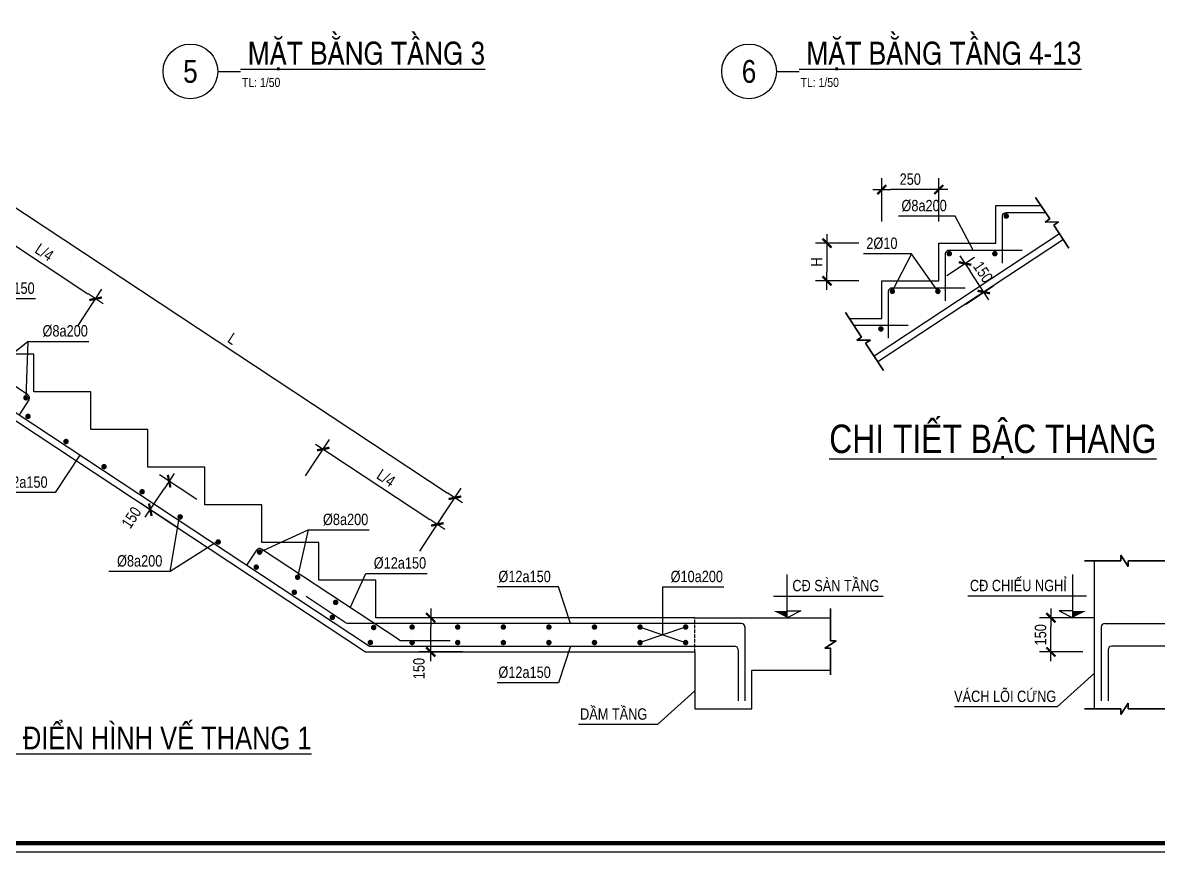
# Model space of a CAD drawing. Header units: millimetres. Extents: x 379264 to 1158416, y -283062 to 356890.
# Drawn here: x 827906 to 840362, y -30402 to -21309 of the extents above; entities that cross this region are included whole.
import ezdxf
from ezdxf.enums import TextEntityAlignment as Align

# ---------------------------------------------------------------- set-up
doc = ezdxf.new("R2010")
doc.units = ezdxf.units.MM
doc.linetypes.add('BLOCK A - CHI TIET THANG 2$0$Center101', pattern=[13, 10, -1, 1, -1])
doc.linetypes.add('HIDDEN', pattern=[9.525, 6.35, -3.175])
for name, color, linetype in [('01PM. TEXT A', 3, 'Continuous'), ('02PM. TEXT B', 4, 'Continuous'), ('04PM. THIN', 7, 'Continuous'), ('05PM. FRAME', 4, 'Continuous'), ('06PM. HIDDEN', 4, 'HIDDEN'), ('08PM. SSS X', 6, 'Continuous'), ('11PM. DIM', 2, 'Continuous'), ('BLOCK A - CHI TIET THANG 2$0$Basement Grid Line', 250, 'BLOCK A - CHI TIET THANG 2$0$Center101'), ('BLOCK B - CHI TIET THANG 5$0$Ghi chu ban ve', 3, 'Continuous')]:
    doc.layers.add(name, color=color, linetype=linetype)
doc.styles.add('[PMDC2013]STYLE', font='arial.ttf', dxfattribs={"width": 0.8})
doc.styles.add('BLOCK B - CHI TIET THANG 5$0$VNI-HelveC', font='VHELVCN_0.TTF')
doc.styles.add('BLOCK B - CHI TIET THANG 5$0$VNI-HelveCB', font='VHELVCB_0.TTF')
doc.dimstyles.new('20', dxfattribs={"dimtxt": 250, "dimasz": 200, "dimexe": 250, "dimexo": 0, "dimgap": 100, "dimtad": 1, "dimdec": 0, "dimlfac": 0.2, "dimzin": 0, "dimdsep": 46, "dimtxsty": '[PMDC2013]STYLE', "dimblk": 'TICK', "dimcen": 0, "dimdle": 300, "dimclrd": 2, "dimclre": 2, "dimclrt": 4, "dimadec": 0, "dimazin": 0, "dimtfac": 0.004, "dimtdec": 0, "dimtix": 1, "dimtmove": 2, "dimatfit": 3, "dimldrblk": 'TICK', "dimfxl": 1, "dimtvp": 0.8, "dimtolj": 1, "dimtzin": 0, "dimarcsym": 0})

# ---------------------------------------------------------------- blocks, each defined once
blk = doc.blocks.new('BLOCK B - CHI TIET THANG 5$0$HTT-Title')
at = {"lineweight": -2}
blk.add_line((6, 0), (11, 0), dxfattribs=at)
at = {"linetype": 'ByBlock', "lineweight": -2}
blk.add_circle((0, 0), 6, dxfattribs=at)
at = {"linetype": 'ByBlock', "lineweight": -2, "style": 'BLOCK B - CHI TIET THANG 5$0$VNI-HelveCB'}
blk.add_attdef('DWG.NAME', text='', height=5, dxfattribs=at).set_placement((11, 0), align=Align.BOTTOM_LEFT)
blk.add_attdef('NUMBER', text='', height=5, dxfattribs=at).set_placement((0, 0), align=Align.MIDDLE_CENTER)
at = {"linetype": 'ByBlock', "lineweight": -2, "style": 'BLOCK B - CHI TIET THANG 5$0$VNI-HelveC'}
blk.add_attdef('SCALE', text='', height=2, dxfattribs=at).set_placement((11.32, -1.41), align=Align.TOP_LEFT)
blk = doc.blocks.new('CHG_XX_Khung ten')
blk.add_lwpolyline([(15, 579), (826, 579), (826, 15), (15, 15)], close=True)
at = {"color": 4, "linetype": 'Continuous', "const_width": 1}
blk.add_lwpolyline([(17, 577), (824, 577), (824, 17), (17, 17)], close=True, dxfattribs=at)
blk = doc.blocks.new('TICK')
at = {"color": 0, "linetype": 'ByBlock'}
blk.add_line((1, 0), (-1, 0), dxfattribs=at)
at = {"color": 7, "linetype": 'ByBlock', "const_width": 0.25}
blk.add_lwpolyline([(-0.5, -0.5), (0.5, 0.5)], dxfattribs=at)
blk = doc.blocks.new('*D488')
at = {"layer": '11PM. DIM', "color": 2, "lineweight": -2, "ltscale": 0.3, "transparency": 16777216}
for p, q in [((6071, -4832), (5257, -4295)), ((5163, -4892), (5356, -4599)), ((5658, -5458), (4844, -4921))]:
    blk.add_line(p, q, dxfattribs=at)
at = {"layer": 'Defpoints', "color": 0, "ltscale": 0.3, "transparency": 16777216}
for p in [(5466, -4432), (6071, -4832), (5658, -5458)]:
    blk.add_point(p, dxfattribs=at)
at = {"layer": '11PM. DIM', "color": 2, "lineweight": -2, "ltscale": 0.3, "transparency": 16777216, "xscale": 200, "yscale": 200, "zscale": 200}
for p, rotation in [((5466, -4432), 56.57518881798421), ((5053, -5058), 236.5751888179842)]:
    blk.add_blockref('TICK', p, dxfattribs=dict(at, rotation=rotation))
at = {"layer": '11PM. DIM', "color": 4, "ltscale": 0.3, "transparency": 16777216, "insert": (4639, -5230), "char_height": 250, "attachment_point": 5, "rotation": 56.5752, "style": '[PMDC2013]STYLE'}
blk.add_mtext('\\A1;150', dxfattribs=at)
blk = doc.blocks.new('*D489')
at = {"layer": '11PM. DIM', "color": 2, "lineweight": -2, "ltscale": 0.3, "transparency": 16777216}
for p, q in [((964, 636), (1487, 1428)), ((1516, 1110), (3686, -323)), ((3468, -1017), (3991, -224))]:
    blk.add_line(p, q, dxfattribs=at)
at = {"layer": 'Defpoints', "color": 0, "ltscale": 0.3, "transparency": 16777216}
for p in [(964, 636), (3853, -433), (3468, -1017)]:
    blk.add_point(p, dxfattribs=at)
at = {"layer": '11PM. DIM', "color": 2, "lineweight": -2, "ltscale": 0.3, "transparency": 16777216, "xscale": 200, "yscale": 200, "zscale": 200}
for p, rotation in [((1350, 1220), 146.5751888146458), ((3853, -433), 326.5751888146458)]:
    blk.add_blockref('TICK', p, dxfattribs=dict(at, rotation=rotation))
at = {"layer": '11PM. DIM', "color": 4, "ltscale": 0.3, "transparency": 16777216, "insert": (2728, 585), "char_height": 250, "attachment_point": 5, "rotation": 326.5752, "style": '[PMDC2013]STYLE'}
blk.add_mtext('\\A1;L/4', dxfattribs=at)
blk = doc.blocks.new('*D490')
at = {"layer": '11PM. DIM', "color": 2, "lineweight": -2, "ltscale": 0.3, "transparency": 16777216}
for p, q in [((8460, -4312), (8983, -3519)), ((9013, -3838), (11183, -5270)), ((10964, -5964), (11487, -5172))]:
    blk.add_line(p, q, dxfattribs=at)
at = {"layer": 'Defpoints', "color": 0, "ltscale": 0.3, "transparency": 16777216}
for p in [(8460, -4312), (11350, -5380), (10964, -5964)]:
    blk.add_point(p, dxfattribs=at)
at = {"layer": '11PM. DIM', "color": 2, "lineweight": -2, "ltscale": 0.3, "transparency": 16777216, "xscale": 200, "yscale": 200, "zscale": 200}
for p, rotation in [((8846, -3728), 146.5751888146023), ((11350, -5380), 326.5751888146023)]:
    blk.add_blockref('TICK', p, dxfattribs=dict(at, rotation=rotation))
at = {"layer": '11PM. DIM', "color": 4, "ltscale": 0.3, "transparency": 16777216, "insert": (10224, -4363), "char_height": 250, "attachment_point": 5, "rotation": 326.5752, "style": '[PMDC2013]STYLE'}
blk.add_mtext('\\A1;L/4', dxfattribs=at)
blk = doc.blocks.new('*U685')
at = {"const_width": 60}
for points in [[(-30, 0, 1), (30, 0, 1)], [(970, 0, 1), (1030, 0, 1)], [(1970, 0, 1), (2030, 0, 1)], [(2970, 0, 1), (3030, 0, 1)], [(3970, 0, 1), (4030, 0, 1)], [(4970, 0, 1), (5030, 0, 1)], [(5970, 0, 1), (6030, 0, 1)], [(6970, 0, 1), (7030, 0, 1)], [(7970, 0, 1), (8030, 0, 1)], [(8970, 0, 1), (9030, 0, 1)], [(9970, 0, 1), (10030, 0, 1)], [(10970, 0, 1), (11030, 0, 1)], [(11970, 0, 1), (12030, 0, 1)], [(12970, 0, 1), (13030, 0, 1)]]:
    blk.add_lwpolyline(points, format="xyb", close=True, dxfattribs=at)
blk = doc.blocks.new('*U812')
at = {"const_width": 60}
for points in [[(-30, 0, 1), (30, 0, 1)], [(970, 0, 1), (1030, 0, 1)], [(1970, 0, 1), (2030, 0, 1)], [(2970, 0, 1), (3030, 0, 1)]]:
    blk.add_lwpolyline(points, format="xyb", close=True, dxfattribs=at)
blk = doc.blocks.new('*U682')
at = {"const_width": 60}
for points in [[(-5970, 0, -1), (-6030, 0, -1)], [(-4970, 0, -1), (-5030, 0, -1)], [(-3970, 0, -1), (-4030, 0, -1)], [(-2970, 0, -1), (-3030, 0, -1)], [(-1970, 0, -1), (-2030, 0, -1)], [(-970, 0, -1), (-1030, 0, -1)], [(30, 0, -1), (-30, 0, -1)]]:
    blk.add_lwpolyline(points, format="xyb", close=True, dxfattribs=at)
blk = doc.blocks.new('*D485')
at = {"layer": '11PM. DIM', "color": 2, "lineweight": -2, "ltscale": 0.3, "transparency": 16777216}
for p, q in [((1350, 1220), (1873, 2013)), ((1902, 1694), (11568, -4686)), ((11350, -5380), (11873, -4587))]:
    blk.add_line(p, q, dxfattribs=at)
at = {"layer": 'Defpoints', "color": 0, "ltscale": 0.3, "transparency": 16777216}
for p in [(1350, 1220), (11735, -4796), (11350, -5380)]:
    blk.add_point(p, dxfattribs=at)
at = {"layer": '11PM. DIM', "color": 2, "lineweight": -2, "ltscale": 0.3, "transparency": 16777216, "xscale": 200, "yscale": 200, "zscale": 200}
for p, rotation in [((1735, 1804), 146.5751888146458), ((11735, -4796), 326.5751888146458)]:
    blk.add_blockref('TICK', p, dxfattribs=dict(at, rotation=rotation))
at = {"layer": '11PM. DIM', "color": 4, "ltscale": 0.3, "transparency": 16777216, "insert": (6859, -1308), "char_height": 250, "attachment_point": 5, "rotation": 326.5752, "style": '[PMDC2013]STYLE'}
blk.add_mtext('\\A1;L', dxfattribs=at)
blk = doc.blocks.new('*D486')
at = {"layer": '11PM. DIM', "color": 2, "lineweight": -2, "ltscale": 0.3, "transparency": 16777216}
for p, q in [((11905, -7425), (10955, -7425)), ((11205, -7975), (11205, -7625)), ((11905, -8175), (10955, -8175))]:
    blk.add_line(p, q, dxfattribs=at)
at = {"layer": 'Defpoints', "color": 0, "ltscale": 0.3, "transparency": 16777216}
for p in [(11205, -7425), (11905, -7425), (11905, -8175)]:
    blk.add_point(p, dxfattribs=at)
at = {"layer": '11PM. DIM', "color": 2, "lineweight": -2, "ltscale": 0.3, "transparency": 16777216, "xscale": 200, "yscale": 200, "zscale": 200}
for p, rotation in [((11205, -7425), 90), ((11205, -8175), 270)]:
    blk.add_blockref('TICK', p, dxfattribs=dict(at, rotation=rotation))
at = {"layer": '11PM. DIM', "color": 4, "ltscale": 0.3, "transparency": 16777216, "insert": (10947, -8540), "char_height": 250, "attachment_point": 5, "rotation": 90, "style": '[PMDC2013]STYLE'}
blk.add_mtext('\\A1;150', dxfattribs=at)
blk = doc.blocks.new('*U1034')
at = {"layer": '04PM. THIN'}
for p, q in [((0, 0), (0, 950)), ((-300, 475), (2100, 475)), ((0, 150), (300, 150)), ((300, 150), (0, 0))]:
    blk.add_line(p, q, dxfattribs=at)
at = {"layer": '04PM. THIN', "linetype": 'ByBlock'}
blk.add_line((-475, 0), (475, 0), dxfattribs=at)
at = {"layer": '04PM. THIN'}
blk.add_solid([(0, 0), (0, 150), (-300, 150)], dxfattribs=at)
blk = doc.blocks.new('*U684')
at = {"layer": '04PM. THIN'}
for p, q in [((0, 0), (0, 950)), ((-300, 475), (2300, 475)), ((0, 150), (300, 150)), ((300, 150), (0, 0))]:
    blk.add_line(p, q, dxfattribs=at)
at = {"layer": '04PM. THIN', "linetype": 'ByBlock'}
blk.add_line((-475, 0), (475, 0), dxfattribs=at)
at = {"layer": '04PM. THIN'}
blk.add_solid([(0, 0), (0, 150), (-300, 150)], dxfattribs=at)
blk = doc.blocks.new('*D484')
at = {"layer": '11PM. DIM', "color": 2, "lineweight": -2, "ltscale": 0.3, "transparency": 16777216}
for p, q in [((-17756, -7425), (-18706, -7425)), ((-18456, -7975), (-18456, -7625)), ((-17756, -8175), (-18706, -8175))]:
    blk.add_line(p, q, dxfattribs=at)
at = {"layer": 'Defpoints', "color": 0, "ltscale": 0.3, "transparency": 16777216}
for p in [(-18456, -7425), (-17756, -7425), (-17756, -8175)]:
    blk.add_point(p, dxfattribs=at)
at = {"layer": '11PM. DIM', "color": 2, "lineweight": -2, "ltscale": 0.3, "transparency": 16777216, "xscale": 200, "yscale": 200, "zscale": 200}
for p, rotation in [((-18456, -7425), 90), ((-18456, -8175), 270)]:
    blk.add_blockref('TICK', p, dxfattribs=dict(at, rotation=rotation))
at = {"layer": '11PM. DIM', "color": 4, "ltscale": 0.3, "transparency": 16777216, "insert": (-18683, -7800), "char_height": 250, "attachment_point": 5, "rotation": 90, "style": '[PMDC2013]STYLE'}
blk.add_mtext('\\A1;150', dxfattribs=at)
blk = doc.blocks.new('*D415')
at = {"layer": '11PM. DIM', "color": 2, "lineweight": -2, "ltscale": 0.3, "transparency": 16777216}
for p, q in [((352, 4759), (352, 5709)), ((1602, 4759), (1602, 5709)), ((1402, 5459), (552, 5459))]:
    blk.add_line(p, q, dxfattribs=at)
at = {"layer": 'Defpoints', "color": 0, "ltscale": 0.3, "transparency": 16777216}
for p in [(352, 5459), (352, 4759), (1602, 4759)]:
    blk.add_point(p, dxfattribs=at)
at = {"layer": '11PM. DIM', "color": 2, "lineweight": -2, "ltscale": 0.3, "transparency": 16777216, "xscale": 200, "yscale": 200, "zscale": 200, "rotation": 180}
blk.add_blockref('TICK', (352, 5459), dxfattribs=at)
at = {"layer": '11PM. DIM', "color": 2, "lineweight": -2, "ltscale": 0.3, "transparency": 16777216, "xscale": 200, "yscale": 200, "zscale": 200}
blk.add_blockref('TICK', (1602, 5459), dxfattribs=at)
at = {"layer": '11PM. DIM', "color": 4, "ltscale": 0.3, "transparency": 16777216, "insert": (977, 5687), "char_height": 250, "attachment_point": 5, "style": '[PMDC2013]STYLE'}
blk.add_mtext('\\A1;250', dxfattribs=at)
blk = doc.blocks.new('*D416')
at = {"layer": '11PM. DIM', "color": 2, "lineweight": -2, "ltscale": 0.3, "transparency": 16777216}
for p, q in [((-150, 4284), (-1100, 4284)), ((-850, 4084), (-850, 3659)), ((-150, 3459), (-1100, 3459))]:
    blk.add_line(p, q, dxfattribs=at)
at = {"layer": 'Defpoints', "color": 0, "ltscale": 0.3, "transparency": 16777216}
for p in [(-150, 4284), (-850, 3459), (-150, 3459)]:
    blk.add_point(p, dxfattribs=at)
at = {"layer": '11PM. DIM', "color": 2, "lineweight": -2, "ltscale": 0.3, "transparency": 16777216, "xscale": 200, "yscale": 200, "zscale": 200}
for p, rotation in [((-850, 4284), 90), ((-850, 3459), 270)]:
    blk.add_blockref('TICK', p, dxfattribs=dict(at, rotation=rotation))
at = {"layer": '11PM. DIM', "color": 4, "ltscale": 0.3, "transparency": 16777216, "insert": (-1075, 3872), "char_height": 250, "attachment_point": 5, "rotation": 90, "style": '[PMDC2013]STYLE'}
blk.add_mtext('\\A1;H', dxfattribs=at)
blk = doc.blocks.new('*D417')
at = {"layer": '11PM. DIM', "color": 2, "lineweight": -2, "ltscale": 0.3, "transparency": 16777216}
for p, q in [((1781, 3577), (2387, 3977)), ((2481, 3380), (2288, 3672)), ((2195, 2951), (2800, 3351))]:
    blk.add_line(p, q, dxfattribs=at)
at = {"layer": 'Defpoints', "color": 0, "ltscale": 0.3, "transparency": 16777216}
for p in [(2178, 3839), (1781, 3577), (2195, 2951)]:
    blk.add_point(p, dxfattribs=at)
at = {"layer": '11PM. DIM', "color": 2, "lineweight": -2, "ltscale": 0.3, "transparency": 16777216, "xscale": 200, "yscale": 200, "zscale": 200}
for p, rotation in [((2178, 3839), 123.4248111820387), ((2591, 3213), 303.4248111820388)]:
    blk.add_blockref('TICK', p, dxfattribs=dict(at, rotation=rotation))
at = {"layer": '11PM. DIM', "color": 4, "ltscale": 0.3, "transparency": 16777216, "insert": (2574, 3651), "char_height": 250, "attachment_point": 5, "rotation": 303.4248, "style": '[PMDC2013]STYLE'}
blk.add_mtext('\\A1;150', dxfattribs=at)
blk = doc.blocks.new('A$C598B0536')
at = {"layer": '04PM. THIN'}
for p, q in [((2363.2, -1366.5), (2324.1, -2604.6)), ((5485.6, -6409.2), (5695.9, -5207.3)), ((8515.8, -5499.8), (8284.6, -6538.5)), ((16797.6, -7631.2, 0), (15797.6, -7971.2, 0)), ((15797.6, -7631.2, 0), (16797.6, -7971.2, 0))]:
    blk.add_line(p, q, dxfattribs=at)
at = {"layer": '04PM. THIN', "flags": 128}
for points in [[(312.6, -1181.1), (1196.1, -431), (2537.5, -431)], [(1489.5, -2053.7), (2363.2, -1366.5), (3704.6, -1366.5)], [(3510.4, -3860.7), (2968.3, -4682.1), (1626.9, -4682.1)], [(7450, -5987.6), (8515.8, -5499.8), (9857.2, -5499.8)], [(6530.5, -5758.2), (5485.6, -6409.2), (4144.2, -6409.2)], [(9440.5, -7205.5), (9785, -6455.3), (11126.4, -6455.3)], [(17000, -9026.9), (16180.4, -9767), (14450.4, -9767)]]:
    blk.add_lwpolyline(points, dxfattribs=at)
at = {"layer": '04PM. THIN', "elevation": 0, "flags": 128}
for points in [[(14271.8, -7551.2), (14007.5, -6751.2), (12666.1, -6751.2)], [(16297.6, -7801.2), (16297.6, -6751.2), (17639, -6751.2)], [(14271.8, -8051.2), (14007.5, -8851.2), (12666.1, -8851.2)]]:
    blk.add_lwpolyline(points, dxfattribs=at)
at = {"layer": '04PM. THIN'}
blk.add_lwpolyline([(19976, -8676.4), (19976, -8676.4), (19976, -8093.2), (19848.7, -8092.3), (20099.5, -7932.6), (19976, -7932.6), (19976, -7226.4), (19976, -7226.4), (19976, -7932.9), (20099.5, -7932.6), (19848.7, -8092.3), (19976, -8092.8)], close=True, dxfattribs=at)
at = {"layer": '05PM. FRAME', "ltscale": 0.25}
for p, q in [((-1475.2, -750), (9774.8, -8175)), ((17000, -7426.4), (18249.7, -7426.4)), ((18249.7, -7426.4), (19976, -7426.4)), ((9774.8, -8175), (17000, -8175)), ((17000, -8175), (17000, -9424.3)), ((17000, -9424.3), (18249.7, -9424.3))]:
    blk.add_line(p, q, dxfattribs=at)
for points in [[(10000, -7425), (10000, -7425), (10000, -6600), (8750, -6600), (8750, -5775), (7500, -5775), (7500, -4950), (6250, -4950), (6250, -4125), (5000, -4125), (5000, -3300), (3750, -3300), (3750, -2475), (2500, -2475), (2500, -1650), (1250, -1650), (1250, -825), (0, -825), (0, 0), (-5995, 0)], [(17000, -7426.4), (17000, -7425), (10000, -7425)], [(18249.7, -9424.2), (18249.7, -8576.4), (19976, -8576.4)]]:
    blk.add_lwpolyline(points, dxfattribs=at)
at = {"layer": '06PM. HIDDEN', "linetype": 'HIDDEN', "ltscale": 0.25}
blk.add_line((17000, -8175), (17000, -7426.4), dxfattribs=at)
at = {"layer": '08PM. SSS X', "ltscale": 400}
for p, q in [((-1751, -388.2), (9837.7, -8036.8)), ((2368.2, -2537.8), (-1078.1, -263.2)), ((2390.9, -2648.6), (2173.3, -2978.3)), ((7383.2, -5943.6), (7165.7, -6273.2)), ((10510.6, -7911.8), (7494.1, -5920.9)), ((8471.1, -6955.1), (9351.9, -7536.4)), ((18019.7, -7551.6), (9395.9, -7549.7)), ((18099.7, -7631.6), (18099.7, -9249.1)), ((10554.7, -7925), (11633.7, -7925)), ((9881.7, -8050), (17869.7, -8050)), ((17949.7, -8130), (17949.7, -9249.1))]:
    blk.add_line(p, q, dxfattribs=at)
for centre, start, end in [((2324.1, -2604.6), 326.57519, 56.57519), ((7450, -5987.6), 56.57519, 146.57519), ((9396, -7469.7), 236.57519, 269.98523), ((18019.7, -7631.6), 0, 89.98523), ((10554.7, -7845), 236.57519, 270), ((9881.7, -7970), 236.57519, 270), ((17869.7, -8130), 0, 90)]:
    blk.add_arc(centre, 80, start, end, dxfattribs=at)
at = {"layer": '02PM. TEXT B', "ltscale": 500}
blk.add_blockref('*U1034', (19027.9, -7426.4), dxfattribs=at)
at = {"layer": '04PM. THIN'}
for name, p, rotation in [('*U685', (9880.8, -7969.4), 146.5751888174145), ('*U812', (2324.1, -2604.6), 146.5751888173837)]:
    blk.add_blockref(name, p, dxfattribs=dict(at, rotation=rotation))
at = {"layer": '04PM. THIN', "xscale": -1}
for name, p, rotation in [('*U812', (7450, -5987.6), 146.5751888173853), ('*U682', (16797.6, -7970.1, 0), 180)]:
    blk.add_blockref(name, p, dxfattribs=dict(at, rotation=rotation))
at = {"layer": '04PM. THIN'}
blk.add_blockref('*U682', (16797.6, -7631.2, 0), dxfattribs=at)
at = {"layer": '01PM. TEXT A', "style": '[PMDC2013]STYLE', "width": 0.8}
blk.add_text('%%UCHI TIẾT ĐIỂN HÌNH VẾ THANG 1', height=500, dxfattribs=at).set_placement((4182.5, -10310.9), align=Align.CENTER)
at = {"layer": '02PM. TEXT B', "color": 4, "style": '[PMDC2013]STYLE', "width": 0.8}
for s, p in [('%%C12a150', (1366.2, -326)), ('%%C8a200', (2688.6, -1261.5)), ('%%C12a150', (1650.6, -4577.1)), ('%%C8a200', (8841.3, -5394.8)), ('%%C8a200', (4323.3, -6304.2)), ('%%C12a150', (9955.1, -6350.3)), ('%%C12a150', (12689.8, -6646.2, 0)), ('%%C10a200', (16467.7, -6646.2, 0)), ('%%C12a150', (12689.8, -8746.2, 0)), ('DẦM TẦNG', (14481.7, -9662))]:
    blk.add_text(s, height=250, dxfattribs=at).set_placement(p)
at = {"layer": '02PM. TEXT B', "ltscale": 500, "style": '[PMDC2013]STYLE', "width": 0.8}
blk.add_text('CĐ SÀN TẦNG', height=250, dxfattribs=at).set_placement((19138.9, -6721.4, 0), align=Align.MIDDLE_LEFT)
at = {"layer": '11PM. DIM', "ltscale": 0.3}
for base, p1, p2, text, picture, middle in [((11735.2, -4796), (1349.6, 1219.8), (11349.6, -5380.2), 'L', '*D485', (6859.1, -1308.2)), ((3853.4, -432.7), (964, 635.6), (3467.8, -1017), 'L/4', '*D489', (2727.8, 584.9)), ((11349.6, -5380.2), (8460.1, -4311.9), (10964, -5964.4), 'L/4', '*D490', (10223.9, -4362.6))]:
    dim = blk.add_linear_dim(base=base, p1=p1, p2=p2, angle=326.57519, text=text, dimstyle='20', override={"dimtxsty": '[PMDC2013]STYLE'}, dxfattribs=at)
    dim.commit()
    dim.dimension.update_dxf_attribs({"geometry": picture, "text_midpoint": middle})
for base, p1, p2, angle, picture, middle in [((5465.9, -4432.5), (5657.9, -5457.8), (6071, -4831.9), 56.57519, '*D488', (4638.8, -5230.2)), ((11205.1, -7425), (11905.1, -8175), (11905.1, -7425), 90, '*D486', (10946.9, -8540))]:
    dim = blk.add_linear_dim(base=base, p1=p1, p2=p2, angle=angle, dimstyle='20', dxfattribs=at)
    dim.commit()
    dim.dimension.update_dxf_attribs({"geometry": picture, "text_midpoint": middle, "dimtype": 128})
blk = doc.blocks.new('A$C7C7D29E5')
at = {"layer": '04PM. THIN'}
for points in [[(-15820, -6175.7), (-15820, -6175.7), (-16762.7, -6175.7), (-16763.7, -6303), (-16923.4, -6052.3), (-16923.4, -6175.7), (-17717.3, -6175.7), (-17717.3, -6175.7), (-16923.1, -6175.7), (-16923.4, -6052.3), (-16763.7, -6303), (-16763.2, -6175.7)], [(-15820, -9422.9), (-15820, -9422.9), (-16762.7, -9422.9), (-16763.7, -9295.6), (-16923.4, -9546.4), (-16923.4, -9422.9), (-17717.3, -9422.9), (-17717.3, -9422.9), (-16923.1, -9422.9), (-16923.4, -9546.4), (-16763.7, -9295.6), (-16763.2, -9422.9)]]:
    blk.add_lwpolyline(points, close=True, dxfattribs=at)
at = {"layer": '04PM. THIN', "flags": 128}
blk.add_lwpolyline([(-17502.7, -8639), (-18322.3, -9379), (-20575, -9379)], dxfattribs=at)
at = {"layer": '05PM. FRAME', "ltscale": 0.25}
blk.add_line((-17502.7, -9422.9), (-17502.7, -6175.7), dxfattribs=at)
at = {"layer": '08PM. SSS X', "ltscale": 400}
for p, q in [((-17352.7, -7630.3), (-17352.7, -9247.8)), ((-17272.7, -7550.3), (-9395.9, -7549.7)), ((-17202.7, -8128.6), (-17202.7, -9247.8)), ((-9881.7, -8050), (-17122.7, -8048.6))]:
    blk.add_line(p, q, dxfattribs=at)
for centre, start in [((-17272.7, -7630.3), 90.01477), ((-17122.7, -8128.6), 90)]:
    blk.add_arc(centre, 80, start, 180, dxfattribs=at)
at = {"layer": '02PM. TEXT B', "ltscale": 500, "xscale": -1}
blk.add_blockref('*U684', (-17977.7, -7425), dxfattribs=at)
at = {"layer": '02PM. TEXT B', "ltscale": 500, "style": '[PMDC2013]STYLE', "width": 0.8}
blk.add_text('CĐ CHIẾU NGHỈ', height=250, dxfattribs=at).set_placement((-20233.5, -6720, 0), align=Align.MIDDLE_LEFT)
at = {"layer": '02PM. TEXT B', "color": 4, "style": '[PMDC2013]STYLE', "width": 0.8}
blk.add_text('VÁCH LÕI CỨNG', height=250, dxfattribs=at).set_placement((-20580.6, -9274))
at = {"layer": '11PM. DIM', "ltscale": 0.3}
dim = blk.add_linear_dim(base=(-18455.6, -7425), p1=(-17755.6, -8175), p2=(-17755.6, -7425), angle=90, dimstyle='20', dxfattribs=at)
dim.commit()
dim.dimension.update_dxf_attribs({"geometry": '*D484', "text_midpoint": (-18683.3, -7800)})
blk = doc.blocks.new('A$C6A316276')
at = {"layer": '04PM. THIN'}
blk.add_line((1006, 4053.3), (582.4, 3229.1), dxfattribs=at)
for points in [[(4458, 4177.7), (4458, 4177.7), (4125.8, 4681.1), (4231.5, 4752.1), (3934.3, 4747.2), (4037.3, 4815.2), (3726.3, 5286.4), (3726.3, 5286.4), (4037.4, 4815), (3934.3, 4747.2), (4231.5, 4752.1), (4125.5, 4681.6)], [(390.8, 1493.3), (390.8, 1493.3), (-3.3, 2090.4), (102.4, 2161.3), (-194.9, 2156.5), (-91.8, 2224.5), (-446.6, 2762), (-446.6, 2762), (-91.7, 2224.3), (-194.9, 2156.5), (102.4, 2161.3), (-3.6, 2090.8)]]:
    blk.add_lwpolyline(points, close=True, dxfattribs=at)
at = {"layer": '04PM. THIN', "flags": 128}
for points in [[(2356.5, 4134.1), (1958.4, 4878.3), (719.4, 4878.3)], [(1582.4, 3229.1), (1006, 4053.3), (-50.9, 4053.3)]]:
    blk.add_lwpolyline(points, dxfattribs=at)
at = {"layer": '04PM. THIN', "const_width": 60}
for points in [[(3052.4, 4879.1, 1), (3112.4, 4879.1, 1)], [(1802.4, 4054.1, 1), (1862.4, 4054.1, 1)], [(2802.4, 4054.1, 1), (2862.4, 4054.1, 1)], [(552.4, 3229.1, 1), (612.4, 3229.1, 1)], [(1552.4, 3229.1, 1), (1612.4, 3229.1, 1)], [(302.4, 2404.1, 1), (362.4, 2404.1, 1)]]:
    blk.add_lwpolyline(points, format="xyb", close=True, dxfattribs=at)
at = {"layer": '05PM. FRAME', "ltscale": 0.25}
for points in [[(-362.2, 2634.1), (352.4, 2634.1), (352.4, 3459.1), (1602.4, 3459.1), (1602.4, 4284.1), (2852.4, 4284.1), (2852.4, 5109.1), (3843.3, 5109.1)], [(4335.1, 4364), (267.8, 1679.6)]]:
    blk.add_lwpolyline(points, dxfattribs=at)
at = {"layer": '08PM. SSS X', "ltscale": 400}
for points in [[(3002.4, 3849.2), (3002.4, 4879.1, -0.4142136), (3082.4, 4959.1), (3942.3, 4959.1)], [(1752.4, 3024.2), (1752.4, 4054.1, -0.4142136), (1832.4, 4134.1), (3432.6, 4134.1)], [(502.4, 2199.2), (502.4, 3229.1, -0.4142136), (582.4, 3309.1), (2182.6, 3309.1)]]:
    blk.add_lwpolyline(points, format="xyb", dxfattribs=at)
for points in [[(4252.4, 4489.2), (185.1, 1804.8)], [(-263.2, 2484.1), (932.6, 2484.1)]]:
    blk.add_lwpolyline(points, dxfattribs=at)
at = {"layer": '01PM. TEXT A', "style": '[PMDC2013]STYLE', "width": 0.8}
blk.add_text('%%UCHI TIẾT BẬC THANG', height=625, dxfattribs=at).set_placement((2789, -317.4), align=Align.CENTER)
at = {"layer": '02PM. TEXT B', "color": 4, "style": '[PMDC2013]STYLE', "width": 0.8}
for s, p in [('%%C8a200', (783.5, 4983.3)), ('2%%C10', (13.1, 4158.3))]:
    blk.add_text(s, height=250, dxfattribs=at).set_placement(p)
at = {"layer": '11PM. DIM', "ltscale": 0.3}
dim = blk.add_linear_dim(base=(352.4, 5459.1), p1=(1602.4, 4759.1), p2=(352.4, 4759.1), angle=180, dimstyle='20', override={"dimtxsty": '[PMDC2013]STYLE'}, dxfattribs=at)
dim.commit()
dim.dimension.update_dxf_attribs({"geometry": '*D415', "text_midpoint": (977.4, 5686.8)})
dim = blk.add_linear_dim(base=(-850.2, 3459.1), p1=(-150.2, 4284.1), p2=(-150.2, 3459.1), angle=270, text='H', dimstyle='20', override={"dimtxsty": '[PMDC2013]STYLE'}, dxfattribs=at)
dim.commit()
dim.dimension.update_dxf_attribs({"geometry": '*D416', "text_midpoint": (-1075.2, 3871.6)})
dim = blk.add_linear_dim(base=(2177.9, 3838.9), p1=(2194.6, 2951.3), p2=(1781.5, 3577.3), angle=123.42481, dimstyle='20', dxfattribs=at)
dim.commit()
dim.dimension.update_dxf_attribs({"geometry": '*D417', "text_midpoint": (2574.5, 3651.4)})

msp = doc.modelspace()

# ---------------------------------------------------------------- block references
at = {"layer": 'BLOCK B - CHI TIET THANG 5$0$Ghi chu ban ve'}
ref = msp.add_blockref('BLOCK B - CHI TIET THANG 5$0$HTT-Title', (829745.47, -21842.78), dxfattribs=dict(at, xscale=50, yscale=50, zscale=50))
ref.add_attrib('NUMBER', '5', dxfattribs={"layer": '0', "color": 0, "linetype": 'ByBlock', "lineweight": -2, "height": 250, "style": 'BLOCK B - CHI TIET THANG 5$0$VNI-HelveCB'}).set_placement((829745.47, -21842.78), align=Align.MIDDLE_CENTER)
ref.add_attrib('DWG.NAME', '%%u MAËT BAÈNG TAÀNG 3', dxfattribs={"layer": '0', "color": 3, "linetype": 'ByBlock', "lineweight": -2, "height": 250, "style": 'BLOCK B - CHI TIET THANG 5$0$VNI-HelveCB'}).set_placement((830295.47, -21842.78), align=Align.BOTTOM_LEFT)
ref.add_attrib('SCALE', 'TL: 1/50', dxfattribs={"layer": '0', "color": 0, "linetype": 'ByBlock', "lineweight": -2, "height": 100, "style": 'BLOCK B - CHI TIET THANG 5$0$VNI-HelveC'}).set_placement((830311.24, -21913.47), align=Align.TOP_LEFT)
ref = msp.add_blockref('BLOCK B - CHI TIET THANG 5$0$HTT-Title', (835872.74, -21842.78), dxfattribs=dict(at, xscale=50, yscale=50, zscale=50))
ref.add_attrib('NUMBER', '6', dxfattribs={"layer": '0', "color": 0, "linetype": 'ByBlock', "lineweight": -2, "height": 250, "style": 'BLOCK B - CHI TIET THANG 5$0$VNI-HelveCB'}).set_placement((835872.74, -21842.78), align=Align.MIDDLE_CENTER)
ref.add_attrib('DWG.NAME', '%%u MAËT BAÈNG TAÀNG 4-13', dxfattribs={"layer": '0', "color": 3, "linetype": 'ByBlock', "lineweight": -2, "height": 250, "style": 'BLOCK B - CHI TIET THANG 5$0$VNI-HelveCB'}).set_placement((836422.74, -21842.78), align=Align.BOTTOM_LEFT)
ref.add_attrib('SCALE', 'TL: 1/50', dxfattribs={"layer": '0', "color": 0, "linetype": 'ByBlock', "lineweight": -2, "height": 100, "style": 'BLOCK B - CHI TIET THANG 5$0$VNI-HelveC'}).set_placement((836438.5, -21913.47), align=Align.TOP_LEFT)

# ---------------------------------------------------------------- next in the draw order: block references
at = {"layer": '04PM. THIN', "xscale": 50, "yscale": 50, "zscale": 50}
msp.add_blockref('CHG_XX_Khung ten', (820029.92, -31152.33), dxfattribs=at)

# ---------------------------------------------------------------- next in the draw order: block references
at = {"layer": '01PM. TEXT A', "xscale": 0.5, "yscale": 0.5, "zscale": 0.5}
msp.add_blockref('A$C7C7D29E5', (848412.54, -24118.39), dxfattribs=at)
at = {"layer": '11PM. DIM', "xscale": 0.5, "yscale": 0.5, "zscale": 0.5}
msp.add_blockref('A$C6A316276', (837153.08, -25867.96), dxfattribs=at)
at = {"layer": 'BLOCK A - CHI TIET THANG 2$0$Basement Grid Line', "xscale": 0.5, "yscale": 0.5, "zscale": 0.5}
msp.add_blockref('A$C598B0536', (826778.68, -24118.39), dxfattribs=at)

doc.saveas('drawing.dxf')
